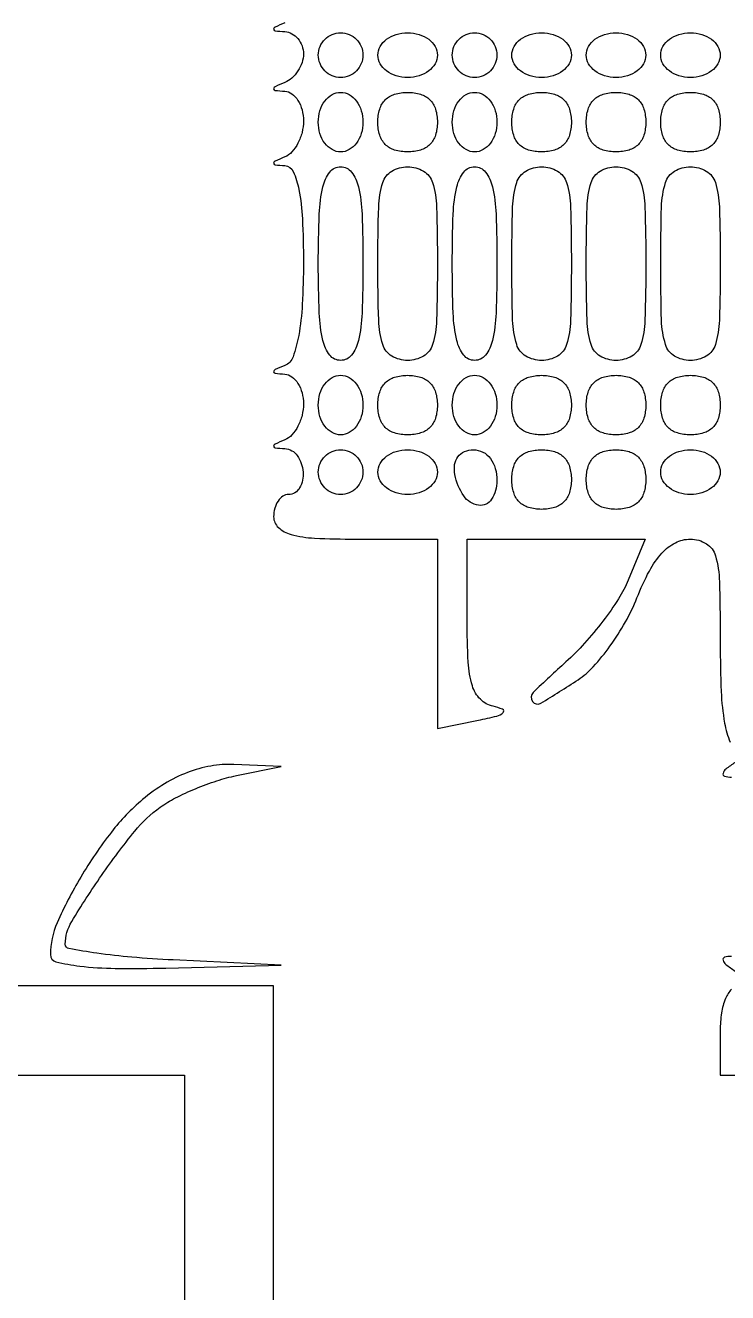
# Model space of a CAD drawing. Extents: x 23 to 255, y 40 to 184.
# Drawn here: x 206.87 to 210.87, y 163.14 to 170.34 of the extents above; entities that cross this region are included whole.
import ezdxf

# ---------------------------------------------------------------- set-up
doc = ezdxf.new("R2010")
doc.units = 0
doc.header["$MEASUREMENT"] = 0

msp = doc.modelspace()

# ---------------------------------------------------------------- linework, layer by layer
for points in [[(207.919475, 175.632891, 0.000007), (191.762556, 175.634099, 0.00002), (173.0434, 175.634494, 0.000013), (151.49745, 175.633531)], [(208.34865, 170.355829, 0.009076), (208.29283, 170.332118, 0.295955), (208.2852, 170.320356, 0.382689), (208.293373, 170.311242, 0.011437), (208.34865, 170.306479, -0.110032), (208.389007, 170.294776, -0.093567), (208.423336, 170.266556, -0.088627), (208.446395, 170.226226, -0.085859), (208.4544, 170.17995, -0.080074), (208.446501, 170.130944, -0.064399), (208.423336, 170.082771, -0.065245), (208.389081, 170.042689, -0.087674), (208.34865, 170.017429, 0.009076), (208.29283, 169.993718, 0.295955), (208.2852, 169.981956, 0.382689), (208.293373, 169.972842, 0.011437), (208.34865, 169.968079, -0.14668), (208.389007, 169.953148, -0.091648), (208.423336, 169.91573, -0.077234), (208.446507, 169.861743, -0.062898), (208.4544, 169.79925, -0.060204), (208.446523, 169.734067, -0.059088), (208.423336, 169.672197, -0.064373), (208.389116, 169.622729, -0.113869), (208.34865, 169.594429, 0.009076), (208.29283, 169.570718, 0.295955), (208.2852, 169.558956, 0.382689), (208.293373, 169.549842, 0.011437), (208.34865, 169.545079, -0.279254), (208.396594, 169.511733, -0.057148), (208.42887, 169.408957, -0.035879), (208.44863, 169.242824, -0.011666), (208.4544, 168.99555, -0.013296), (208.448051, 168.756841, -0.031386), (208.427467, 168.580087, -0.040594), (208.395162, 168.458564, -0.214789), (208.34865, 168.410029, 0.009076), (208.29283, 168.386318, 0.295955), (208.2852, 168.374556, 0.382689), (208.293373, 168.365442, 0.011437), (208.34865, 168.360679, -0.14668), (208.389007, 168.345748, -0.091648), (208.423336, 168.30833, -0.077234), (208.446507, 168.254343, -0.062898), (208.4544, 168.19185, -0.060204), (208.446523, 168.126667, -0.059088), (208.423336, 168.064797, -0.064373), (208.389116, 168.015329, -0.113869), (208.34865, 167.987029, 0.009076), (208.29283, 167.963318, 0.295955), (208.2852, 167.951556, 0.382689), (208.293373, 167.942442, 0.011437), (208.34865, 167.937679, -0.22917), (208.418998, 167.897993, -0.132157), (208.452476, 167.804487, -0.148798), (208.432805, 167.714156, -0.271639), (208.3698, 167.6772, 0.148195), (208.337537, 167.667423, 0.098894), (208.310051, 167.639923, 0.082425), (208.291519, 167.598814, 0.064853), (208.2852, 167.5503, 0.211442), (208.311997, 167.489765, 0.118311), (208.3839, 167.450318, 0.054498), (208.518025, 167.429036, 0.01212), (208.7505, 167.4234), (209.2158, 167.4234), (209.2158, 166.885232), (209.2158, 166.347063), (209.44845, 166.394579, 0.01105), (209.5528, 166.418305, 0.127171), (209.589431, 166.438252, 0.540164), (209.586248, 166.456642, 0.049771), (209.53305, 166.473651, -0.146412), (209.459869, 166.513702, -0.122159), (209.414424, 166.590178, -0.060662), (209.391076, 166.724677, -0.012677), (209.385, 166.964303), (209.385, 167.4234), (209.890786, 167.4234), (210.396573, 167.4234), (210.300562, 167.19075, -0.044367), (210.245522, 167.085045, -0.020596), (210.156812, 166.9581, -0.020215), (210.052044, 166.831556, -0.026526), (209.946022, 166.72545, 0.008976), (209.760699, 166.552559, 0.366352), (209.755596, 166.501597, 0.396898), (209.803231, 166.491314, 0.009247), (210.015303, 166.62473, 0.063566), (210.102009, 166.698805, 0.028308), (210.196689, 166.815833, 0.027459), (210.284186, 166.952723, 0.033315), (210.350042, 167.09003, -0.026516), (210.420511, 167.242224, -0.062961), (210.492107, 167.34414, -0.089339), (210.56862, 167.402843, -0.119623), (210.653315, 167.4234, -0.141147), (210.744374, 167.397172, -0.184694), (210.795983, 167.328523, -0.063365), (210.8186, 167.181666, -0.006562), (210.8232, 166.8312, 0.010121), (210.828751, 166.557005, 0.033976), (210.848173, 166.378543, 0.056013), (210.880229, 166.270428, 0.297977)], [(210.9078, 166.1544, 0.021149), (210.855191, 166.117156, 0.167501), (210.839063, 166.092569, 0.405416), (210.848164, 166.076735, 0.066727), (210.88665, 166.071095, -0.281439)], [(210.88665, 165.053305, 0.066727), (210.848164, 165.047665, 0.405416), (210.839063, 165.031831, 0.167501), (210.855191, 165.007244, 0.021149), (210.9078, 164.97, -0.021149)], [(206.820064, 160.371446, 0.295884), (206.889592, 160.375275, 0.014477), (207.080509, 160.523239, 0.018333), (207.317631, 160.733289, 0.009323), (207.600782, 161.013533), (208.281535, 161.7129), (208.283368, 163.29915), (208.2852, 164.8854), (204.7743, 164.8854, -0.000662)], [(210.887309, 164.867755, 0.084273), (210.85327, 164.813599, 0.061356), (210.830632, 164.731936, 0.036984), (210.8232, 164.6316), (210.8232, 164.3778), (212.0922, 164.3778)], [(204.2667, 164.3778), (207.7776, 164.3778), (207.7776, 163.174239), (207.7776, 161.970679), (207.171093, 161.360097, 0.00684), (206.860742, 161.038992, 0.035947)]]:
    msp.add_lwpolyline(points, format="xyb")
for points in [[(208.7928, 170.1729, -0.099038), (208.783112, 170.12447, -0.097945), (208.755523, 170.083277, -0.097945), (208.71433, 170.055688, -0.099038), (208.6659, 170.046, -0.099038), (208.61747, 170.055688, -0.097945), (208.576277, 170.083277, -0.097945), (208.548688, 170.12447, -0.099038), (208.539, 170.1729, -0.099038), (208.548688, 170.22133, -0.097945), (208.576277, 170.262523, -0.097945), (208.61747, 170.290112, -0.099038), (208.6659, 170.2998, -0.099038), (208.71433, 170.290112, -0.097945), (208.755523, 170.262523, -0.097945), (208.783112, 170.22133, -0.099038)], [(209.2158, 170.1729, -0.130775), (209.202839, 170.124191, -0.10214), (209.16645, 170.083013, -0.08892), (209.111692, 170.055464, -0.072314), (209.0466, 170.046, -0.072314), (208.981508, 170.055464, -0.08892), (208.92675, 170.083013, -0.10214), (208.890361, 170.124191, -0.130775), (208.8774, 170.1729, -0.130775), (208.890361, 170.221609, -0.10214), (208.92675, 170.262788, -0.08892), (208.981508, 170.290336, -0.072314), (209.0466, 170.2998, -0.072314), (209.111692, 170.290336, -0.08892), (209.16645, 170.262788, -0.10214), (209.202839, 170.221609, -0.130775)], [(209.5542, 170.1729, -0.099038), (209.544512, 170.12447, -0.097945), (209.516923, 170.083277, -0.097945), (209.47573, 170.055688, -0.099038), (209.4273, 170.046, -0.099038), (209.37887, 170.055688, -0.097945), (209.337677, 170.083277, -0.097945), (209.310088, 170.12447, -0.099038), (209.3004, 170.1729, -0.099038), (209.310088, 170.22133, -0.097945), (209.337677, 170.262523, -0.097945), (209.37887, 170.290112, -0.099038), (209.4273, 170.2998, -0.099038), (209.47573, 170.290112, -0.097945), (209.516923, 170.262523, -0.097945), (209.544512, 170.22133, -0.099038)], [(209.9772, 170.1729, -0.130775), (209.964239, 170.124191, -0.10214), (209.92785, 170.083013, -0.08892), (209.873092, 170.055464, -0.072314), (209.808, 170.046, -0.072314), (209.742908, 170.055464, -0.08892), (209.68815, 170.083013, -0.10214), (209.651761, 170.124191, -0.130775), (209.6388, 170.1729, -0.130775), (209.651761, 170.221609, -0.10214), (209.68815, 170.262788, -0.08892), (209.742908, 170.290336, -0.072314), (209.808, 170.2998, -0.072314), (209.873092, 170.290336, -0.08892), (209.92785, 170.262788, -0.10214), (209.964239, 170.221609, -0.130775)], [(210.4002, 170.1729, -0.130775), (210.387239, 170.124191, -0.10214), (210.35085, 170.083013, -0.08892), (210.296092, 170.055464, -0.072314), (210.231, 170.046, -0.072314), (210.165908, 170.055464, -0.08892), (210.11115, 170.083013, -0.10214), (210.074761, 170.124191, -0.130775), (210.0618, 170.1729, -0.130775), (210.074761, 170.221609, -0.10214), (210.11115, 170.262788, -0.08892), (210.165908, 170.290336, -0.072314), (210.231, 170.2998, -0.072314), (210.296092, 170.290336, -0.08892), (210.35085, 170.262788, -0.10214), (210.387239, 170.221609, -0.130775)], [(210.8232, 170.1729, -0.130775), (210.810239, 170.124191, -0.10214), (210.77385, 170.083013, -0.08892), (210.719092, 170.055464, -0.072314), (210.654, 170.046, -0.072314), (210.588908, 170.055464, -0.08892), (210.53415, 170.083013, -0.10214), (210.497761, 170.124191, -0.130775), (210.4848, 170.1729, -0.130775), (210.497761, 170.221609, -0.10214), (210.53415, 170.262788, -0.08892), (210.588908, 170.290336, -0.072314), (210.654, 170.2998, -0.072314), (210.719092, 170.290336, -0.08892), (210.77385, 170.262788, -0.10214), (210.810239, 170.221609, -0.130775)], [(208.7928, 169.7922, -0.072314), (208.783336, 169.727108, -0.08892), (208.755788, 169.67235, -0.10214), (208.714609, 169.635961, -0.130775), (208.6659, 169.623, -0.130775), (208.617191, 169.635961, -0.10214), (208.576013, 169.67235, -0.08892), (208.548464, 169.727108, -0.072314), (208.539, 169.7922, -0.072314), (208.548464, 169.857292, -0.08892), (208.576013, 169.91205, -0.10214), (208.617191, 169.948439, -0.130775), (208.6659, 169.9614, -0.130775), (208.714609, 169.948439, -0.10214), (208.755788, 169.91205, -0.08892), (208.783336, 169.857292, -0.072314)], [(209.2158, 169.7922, -0.072254), (209.205069, 169.718331, -0.124864), (209.1735, 169.6653, -0.124864), (209.120469, 169.633731, -0.072254), (209.0466, 169.623, -0.072254), (208.972731, 169.633731, -0.124864), (208.9197, 169.6653, -0.124864), (208.888131, 169.718331, -0.072254), (208.8774, 169.7922, -0.072254), (208.888131, 169.866069, -0.124864), (208.9197, 169.9191, -0.124864), (208.972731, 169.950669, -0.072254), (209.0466, 169.9614, -0.072254), (209.120469, 169.950669, -0.124864), (209.1735, 169.9191, -0.124864), (209.205069, 169.866069, -0.072254)], [(209.5542, 169.7922, -0.072314), (209.544736, 169.727108, -0.08892), (209.517188, 169.67235, -0.10214), (209.476009, 169.635961, -0.130775), (209.4273, 169.623, -0.130775), (209.378591, 169.635961, -0.10214), (209.337413, 169.67235, -0.08892), (209.309864, 169.727108, -0.072314), (209.3004, 169.7922, -0.072314), (209.309864, 169.857292, -0.08892), (209.337413, 169.91205, -0.10214), (209.378591, 169.948439, -0.130775), (209.4273, 169.9614, -0.130775), (209.476009, 169.948439, -0.10214), (209.517188, 169.91205, -0.08892), (209.544736, 169.857292, -0.072314)], [(209.9772, 169.7922, -0.072254), (209.966469, 169.718331, -0.124864), (209.9349, 169.6653, -0.124864), (209.881869, 169.633731, -0.072254), (209.808, 169.623, -0.072254), (209.734131, 169.633731, -0.124864), (209.6811, 169.6653, -0.124864), (209.649531, 169.718331, -0.072254), (209.6388, 169.7922, -0.072254), (209.649531, 169.866069, -0.124864), (209.6811, 169.9191, -0.124864), (209.734131, 169.950669, -0.072254), (209.808, 169.9614, -0.072254), (209.881869, 169.950669, -0.124864), (209.9349, 169.9191, -0.124864), (209.966469, 169.866069, -0.072254)], [(210.4002, 169.7922, -0.072254), (210.389469, 169.718331, -0.124864), (210.3579, 169.6653, -0.124864), (210.304869, 169.633731, -0.072254), (210.231, 169.623, -0.072254), (210.157131, 169.633731, -0.124864), (210.1041, 169.6653, -0.124864), (210.072531, 169.718331, -0.072254), (210.0618, 169.7922, -0.072254), (210.072531, 169.866069, -0.124864), (210.1041, 169.9191, -0.124864), (210.157131, 169.950669, -0.072254), (210.231, 169.9614, -0.072254), (210.304869, 169.950669, -0.124864), (210.3579, 169.9191, -0.124864), (210.389469, 169.866069, -0.072254)], [(210.8232, 169.7922, -0.072254), (210.812469, 169.718331, -0.124864), (210.7809, 169.6653, -0.124864), (210.727869, 169.633731, -0.072254), (210.654, 169.623, -0.072254), (210.580131, 169.633731, -0.124864), (210.5271, 169.6653, -0.124864), (210.495531, 169.718331, -0.072254), (210.4848, 169.7922, -0.072254), (210.495531, 169.866069, -0.124864), (210.5271, 169.9191, -0.124864), (210.580131, 169.950669, -0.072254), (210.654, 169.9614, -0.072254), (210.727869, 169.950669, -0.124864), (210.7809, 169.9191, -0.124864), (210.812469, 169.866069, -0.072254)], [(208.7928, 168.9885, -0.00942), (208.787501, 168.707257, -0.047315), (208.766769, 168.5514, -0.108427), (208.727637, 168.46888, -0.232029), (208.6659, 168.4386, -0.232029), (208.604163, 168.46888, -0.108427), (208.565031, 168.5514, -0.047315), (208.544299, 168.707257, -0.00942), (208.539, 168.9885, -0.00942), (208.544299, 169.269743, -0.047315), (208.565031, 169.4256, -0.108427), (208.604163, 169.50812, -0.232029), (208.6659, 169.5384, -0.232029), (208.727637, 169.50812, -0.108427), (208.766769, 169.4256, -0.047315), (208.787501, 169.269743, -0.00942)], [(209.2158, 168.9885, -0.007414), (209.211029, 168.66672, -0.067313), (209.188142, 168.528487, -0.186514), (209.136787, 168.463304, -0.134481), (209.0466, 168.4386, -0.134481), (208.956413, 168.463304, -0.186514), (208.905058, 168.528487, -0.067313), (208.882171, 168.66672, -0.007414), (208.8774, 168.9885, -0.007414), (208.882171, 169.31028, -0.067313), (208.905058, 169.448512, -0.186514), (208.956413, 169.513696, -0.134481), (209.0466, 169.5384, -0.134481), (209.136787, 169.513696, -0.186514), (209.188142, 169.448512, -0.067313), (209.211029, 169.31028, -0.007414)], [(209.5542, 168.9885, -0.00942), (209.548901, 168.707257, -0.047315), (209.528169, 168.5514, -0.108427), (209.489037, 168.46888, -0.232029), (209.4273, 168.4386, -0.232029), (209.365563, 168.46888, -0.108427), (209.326431, 168.5514, -0.047315), (209.305699, 168.707257, -0.00942), (209.3004, 168.9885, -0.00942), (209.305699, 169.269743, -0.047315), (209.326431, 169.4256, -0.108427), (209.365563, 169.50812, -0.232029), (209.4273, 169.5384, -0.232029), (209.489037, 169.50812, -0.108427), (209.528169, 169.4256, -0.047315), (209.548901, 169.269743, -0.00942)], [(209.9772, 168.9885, -0.007414), (209.972429, 168.66672, -0.067313), (209.949542, 168.528487, -0.186514), (209.898187, 168.463304, -0.134481), (209.808, 168.4386, -0.134481), (209.717813, 168.463304, -0.186514), (209.666458, 168.528487, -0.067313), (209.643571, 168.66672, -0.007414), (209.6388, 168.9885, -0.007414), (209.643571, 169.31028, -0.067313), (209.666458, 169.448512, -0.186514), (209.717813, 169.513696, -0.134481), (209.808, 169.5384, -0.134481), (209.898187, 169.513696, -0.186514), (209.949542, 169.448512, -0.067313), (209.972429, 169.31028, -0.007414)], [(210.4002, 168.9885, -0.007414), (210.395429, 168.66672, -0.067313), (210.372542, 168.528487, -0.186514), (210.321187, 168.463304, -0.134481), (210.231, 168.4386, -0.134481), (210.140813, 168.463304, -0.186514), (210.089458, 168.528487, -0.067313), (210.066571, 168.66672, -0.007414), (210.0618, 168.9885, -0.007414), (210.066571, 169.31028, -0.067313), (210.089458, 169.448512, -0.186514), (210.140813, 169.513696, -0.134481), (210.231, 169.5384, -0.134481), (210.321187, 169.513696, -0.186514), (210.372542, 169.448512, -0.067313), (210.395429, 169.31028, -0.007414)], [(210.8232, 168.9885, -0.007414), (210.818429, 168.66672, -0.067313), (210.795542, 168.528487, -0.186514), (210.744187, 168.463304, -0.134481), (210.654, 168.4386, -0.134481), (210.563813, 168.463304, -0.186514), (210.512458, 168.528487, -0.067313), (210.489571, 168.66672, -0.007414), (210.4848, 168.9885, -0.007414), (210.489571, 169.31028, -0.067313), (210.512458, 169.448512, -0.186514), (210.563813, 169.513696, -0.134481), (210.654, 169.5384, -0.134481), (210.744187, 169.513696, -0.186514), (210.795542, 169.448512, -0.067313), (210.818429, 169.31028, -0.007414)], [(208.7928, 168.1848, -0.072314), (208.783336, 168.119708, -0.08892), (208.755788, 168.06495, -0.10214), (208.714609, 168.028561, -0.130775), (208.6659, 168.0156, -0.130775), (208.617191, 168.028561, -0.10214), (208.576013, 168.06495, -0.08892), (208.548464, 168.119708, -0.072314), (208.539, 168.1848, -0.072314), (208.548464, 168.249892, -0.08892), (208.576013, 168.30465, -0.10214), (208.617191, 168.341039, -0.130775), (208.6659, 168.354, -0.130775), (208.714609, 168.341039, -0.10214), (208.755788, 168.30465, -0.08892), (208.783336, 168.249892, -0.072314)], [(209.2158, 168.1848, -0.072254), (209.205069, 168.110931, -0.124864), (209.1735, 168.0579, -0.124864), (209.120469, 168.026331, -0.072254), (209.0466, 168.0156, -0.072254), (208.972731, 168.026331, -0.124864), (208.9197, 168.0579, -0.124864), (208.888131, 168.110931, -0.072254), (208.8774, 168.1848, -0.072254), (208.888131, 168.258669, -0.124864), (208.9197, 168.3117, -0.124864), (208.972731, 168.343269, -0.072254), (209.0466, 168.354, -0.072254), (209.120469, 168.343269, -0.124864), (209.1735, 168.3117, -0.124864), (209.205069, 168.258669, -0.072254)], [(209.5542, 168.1848, -0.072314), (209.544736, 168.119708, -0.08892), (209.517188, 168.06495, -0.10214), (209.476009, 168.028561, -0.130775), (209.4273, 168.0156, -0.130775), (209.378591, 168.028561, -0.10214), (209.337413, 168.06495, -0.08892), (209.309864, 168.119708, -0.072314), (209.3004, 168.1848, -0.072314), (209.309864, 168.249892, -0.08892), (209.337413, 168.30465, -0.10214), (209.378591, 168.341039, -0.130775), (209.4273, 168.354, -0.130775), (209.476009, 168.341039, -0.10214), (209.517188, 168.30465, -0.08892), (209.544736, 168.249892, -0.072314)], [(209.9772, 168.1848, -0.072254), (209.966469, 168.110931, -0.124864), (209.9349, 168.0579, -0.124864), (209.881869, 168.026331, -0.072254), (209.808, 168.0156, -0.072254), (209.734131, 168.026331, -0.124864), (209.6811, 168.0579, -0.124864), (209.649531, 168.110931, -0.072254), (209.6388, 168.1848, -0.072254), (209.649531, 168.258669, -0.124864), (209.6811, 168.3117, -0.124864), (209.734131, 168.343269, -0.072254), (209.808, 168.354, -0.072254), (209.881869, 168.343269, -0.124864), (209.9349, 168.3117, -0.124864), (209.966469, 168.258669, -0.072254)], [(210.4002, 168.1848, -0.072254), (210.389469, 168.110931, -0.124864), (210.3579, 168.0579, -0.124864), (210.304869, 168.026331, -0.072254), (210.231, 168.0156, -0.072254), (210.157131, 168.026331, -0.124864), (210.1041, 168.0579, -0.124864), (210.072531, 168.110931, -0.072254), (210.0618, 168.1848, -0.072254), (210.072531, 168.258669, -0.124864), (210.1041, 168.3117, -0.124864), (210.157131, 168.343269, -0.072254), (210.231, 168.354, -0.072254), (210.304869, 168.343269, -0.124864), (210.3579, 168.3117, -0.124864), (210.389469, 168.258669, -0.072254)], [(210.8232, 168.1848, -0.072254), (210.812469, 168.110931, -0.124864), (210.7809, 168.0579, -0.124864), (210.727869, 168.026331, -0.072254), (210.654, 168.0156, -0.072254), (210.580131, 168.026331, -0.124864), (210.5271, 168.0579, -0.124864), (210.495531, 168.110931, -0.072254), (210.4848, 168.1848, -0.072254), (210.495531, 168.258669, -0.124864), (210.5271, 168.3117, -0.124864), (210.580131, 168.343269, -0.072254), (210.654, 168.354, -0.072254), (210.727869, 168.343269, -0.124864), (210.7809, 168.3117, -0.124864), (210.812469, 168.258669, -0.072254)], [(208.7928, 167.8041, -0.099038), (208.783112, 167.75567, -0.097945), (208.755523, 167.714477, -0.097945), (208.71433, 167.686888, -0.099038), (208.6659, 167.6772, -0.099038), (208.61747, 167.686888, -0.097945), (208.576277, 167.714477, -0.097945), (208.548688, 167.75567, -0.099038), (208.539, 167.8041, -0.099038), (208.548688, 167.85253, -0.097945), (208.576277, 167.893723, -0.097945), (208.61747, 167.921312, -0.099038), (208.6659, 167.931, -0.099038), (208.71433, 167.921312, -0.097945), (208.755523, 167.893723, -0.097945), (208.783112, 167.85253, -0.099038)], [(209.2158, 167.8041, -0.130775), (209.202839, 167.755391, -0.10214), (209.16645, 167.714212, -0.08892), (209.111692, 167.686664, -0.072314), (209.0466, 167.6772, -0.072314), (208.981508, 167.686664, -0.08892), (208.92675, 167.714212, -0.10214), (208.890361, 167.755391, -0.130775), (208.8774, 167.8041, -0.130775), (208.890361, 167.852809, -0.10214), (208.92675, 167.893987, -0.08892), (208.981508, 167.921536, -0.072314), (209.0466, 167.931, -0.072314), (209.111692, 167.921536, -0.08892), (209.16645, 167.893987, -0.10214), (209.202839, 167.852809, -0.130775)], [(209.5542, 167.75475, -0.14074), (209.523979, 167.649512, -0.297834), (209.450209, 167.615449, -0.210781), (209.365524, 167.66876, -0.100818), (209.315347, 167.78996, -0.083236), (209.313905, 167.846545, -0.126354), (209.332607, 167.891785, -0.133817), (209.369788, 167.920724, -0.099154), (209.421097, 167.931, -0.12024), (209.474223, 167.918037, -0.111791), (209.517078, 167.881844, -0.09567), (209.544776, 167.825381, -0.066422)], [(209.9772, 167.7618, -0.072254), (209.966469, 167.687931, -0.124864), (209.9349, 167.6349, -0.124864), (209.881869, 167.603331, -0.072254), (209.808, 167.5926, -0.072254), (209.734131, 167.603331, -0.124864), (209.6811, 167.6349, -0.124864), (209.649531, 167.687931, -0.072254), (209.6388, 167.7618, -0.072254), (209.649531, 167.835669, -0.124864), (209.6811, 167.8887, -0.124864), (209.734131, 167.920269, -0.072254), (209.808, 167.931, -0.072254), (209.881869, 167.920269, -0.124864), (209.9349, 167.8887, -0.124864), (209.966469, 167.835669, -0.072254)], [(210.4002, 167.7618, -0.072254), (210.389469, 167.687931, -0.124864), (210.3579, 167.6349, -0.124864), (210.304869, 167.603331, -0.072254), (210.231, 167.5926, -0.072254), (210.157131, 167.603331, -0.124864), (210.1041, 167.6349, -0.124864), (210.072531, 167.687931, -0.072254), (210.0618, 167.7618, -0.072254), (210.072531, 167.835669, -0.124864), (210.1041, 167.8887, -0.124864), (210.157131, 167.920269, -0.072254), (210.231, 167.931, -0.072254), (210.304869, 167.920269, -0.124864), (210.3579, 167.8887, -0.124864), (210.389469, 167.835669, -0.072254)], [(210.8232, 167.8041, -0.130775), (210.810239, 167.755391, -0.10214), (210.77385, 167.714212, -0.08892), (210.719092, 167.686664, -0.072314), (210.654, 167.6772, -0.072314), (210.588908, 167.686664, -0.08892), (210.53415, 167.714212, -0.10214), (210.497761, 167.755391, -0.130775), (210.4848, 167.8041, -0.130775), (210.497761, 167.852809, -0.10214), (210.53415, 167.893987, -0.08892), (210.588908, 167.921536, -0.072314), (210.654, 167.931, -0.072314), (210.719092, 167.921536, -0.08892), (210.77385, 167.893987, -0.10214), (210.810239, 167.852809, -0.130775)], [(207.540397, 165.943883, 0.05335), (207.363308, 165.759305, 0.030338), (207.189069, 165.503212, 0.0293), (207.054774, 165.244115, 0.10529), (207.0162, 165.062964, 0.344764), (207.048048, 165.022266, 0.031799), (207.18269, 164.997875, 0.025833), (207.385184, 164.984902, 0.009489), (207.67185, 164.98681), (208.3275, 165.00362), (207.71415, 165.032816, -0.009117), (207.479013, 165.04831, -0.015012), (207.281064, 165.070986, -0.008705), (207.121735, 165.096941, -0.364234), (207.101116, 165.121756, -0.135839), (207.137831, 165.251723, -0.015097), (207.307228, 165.512813, -0.018607), (207.495713, 165.764422, -0.068092), (207.640526, 165.9006, -0.036987), (207.727036, 165.953018, -0.019523), (207.841129, 166.00559, -0.01932), (207.962722, 166.050542, -0.028167), (208.073134, 166.079813), (208.3275, 166.132126), (208.059041, 166.143263, 0.054287), (207.927611, 166.134443, 0.04792), (207.795262, 166.097638, 0.04517), (207.665149, 166.033613, 0.038003)]]:
    msp.add_lwpolyline(points, format="xyb", close=True)

doc.saveas('drawing.dxf')
